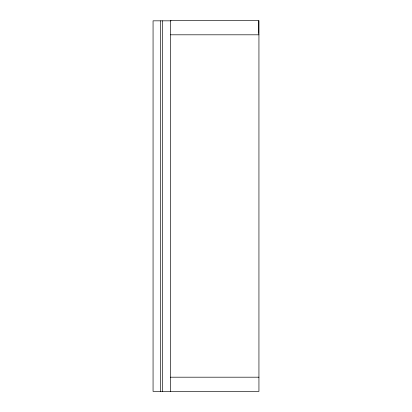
<?xml version="1.0" encoding="UTF-8"?>
<svg xmlns="http://www.w3.org/2000/svg" width="412" height="412" viewBox="0 0 412 412"><rect width="100%" height="100%" fill="white"/><g stroke="black" fill="none" stroke-linecap="round" stroke-linejoin="round"><path stroke-width="0.62" d="M171.026 20.832L153.063 20.832L153.063 391.4L258.937 391.4L258.937 20.6L170.568 20.6L170.568 391.4M170.568 34.809L258.937 34.809M170.45 377.191L258.937 377.191M258.731 20.852L258.731 33.557M162.575 20.832L162.575 391.4M160.562 20.832L160.562 391.4"/></g></svg>
